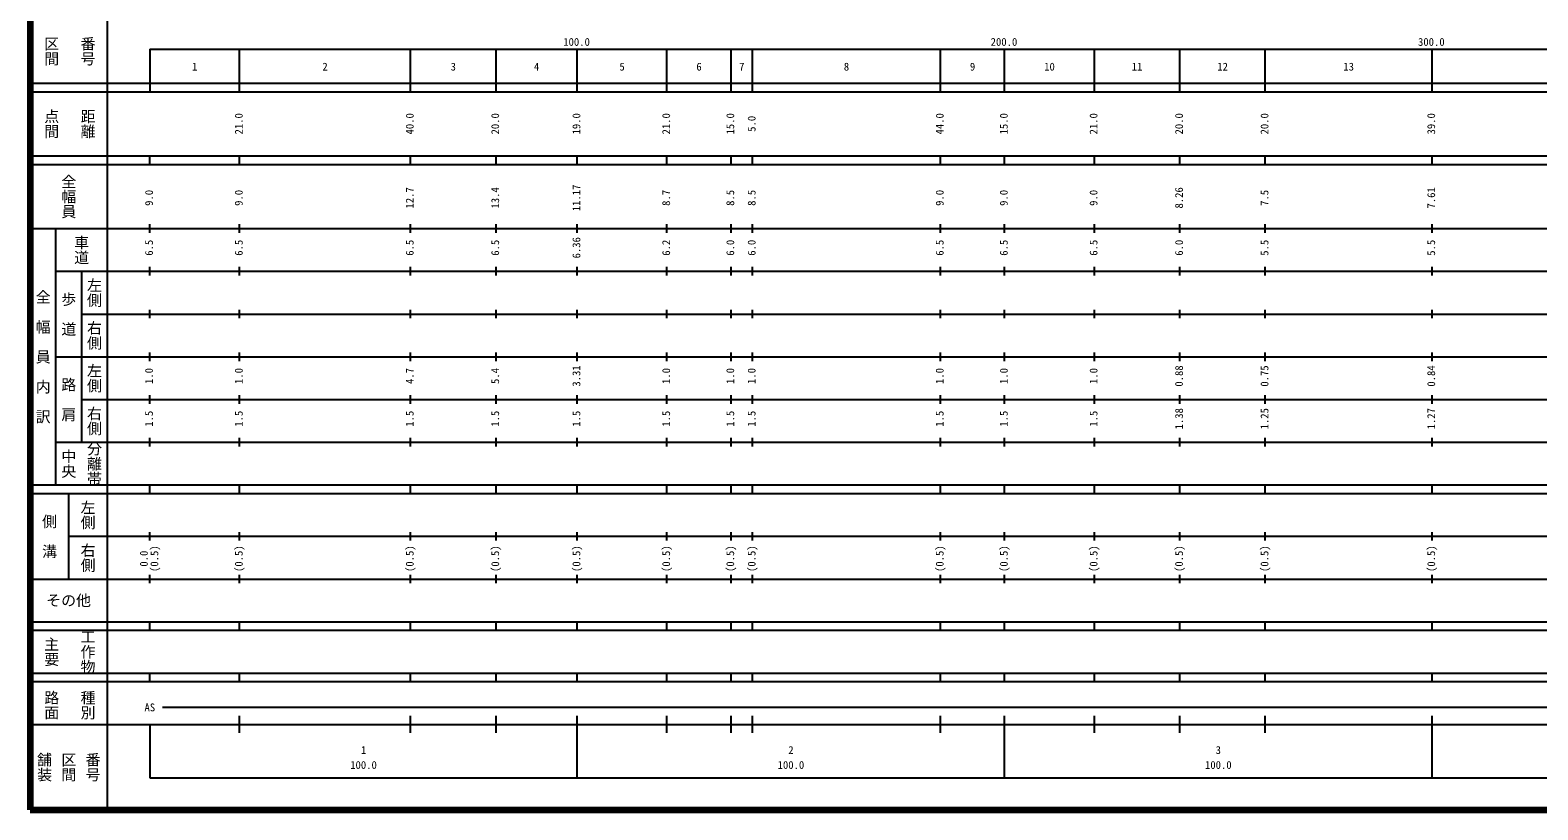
# Model space of a CAD drawing. Units: millimetres on the paper, enlarged 1000 times. Extents: x 40000 to 680000, y 20000 to 380000.
# Drawn here: x 40000 to 392762, y 20000 to 202409 of the extents above; entities that cross this region are included whole.
import ezdxf
from ezdxf.enums import TextEntityAlignment as Align

# ---------------------------------------------------------------- set-up
doc = ezdxf.new("R2010")
doc.units = ezdxf.units.MM
doc.header["$LTSCALE"] = 1000
doc.layers.add('M-TTL', color=2, linetype='Continuous', lineweight=140)
doc.layers.add('M-TTL-BAND', color=7, linetype='Continuous', lineweight=25)
doc.styles.add('@ＭＳ ゴシック', font='')
doc.styles.add('ＭＳ ゴシック', font='')
doc.styles.get('@ＭＳ ゴシック').set_extended_font_data('@MS Gothic')
doc.styles.get('ＭＳ ゴシック').set_extended_font_data('MS Gothic')

msp = doc.modelspace()

# ---------------------------------------------------------------- linework, layer by layer
at = {"layer": 'M-TTL'}
for p, q in [((40000, 380000), (40000, 20000)), ((40000, 20000), (680000, 20000))]:
    msp.add_line(p, q, dxfattribs=at)
at = {"layer": 'M-TTL-BAND'}
for p, q in [((58000, 370000), (58000, 20000)), ((68000, 198000), (579000, 198000)), ((68000, 198000), (68000, 188000)), ((89000, 188000), (89000, 198000)), ((129000, 188000), (129000, 198000)), ((149000, 188000), (149000, 198000)), ((168000, 188000), (168000, 198000)), ((189000, 188000), (189000, 198000)), ((204000, 188000), (204000, 198000)), ((209000, 188000), (209000, 198000)), ((253000, 188000), (253000, 198000)), ((268000, 188000), (268000, 198000)), ((289000, 188000), (289000, 198000)), ((309000, 188000), (309000, 198000)), ((329000, 188000), (329000, 198000)), ((368000, 188000), (368000, 198000)), ((40000, 190000), (579000, 190000)), ((40000, 188000), (579000, 188000)), ((40000, 173000), (579000, 173000)), ((68000, 171000), (68000, 173000)), ((89000, 171000), (89000, 173000)), ((129000, 171000), (129000, 173000)), ((149000, 171000), (149000, 173000)), ((168000, 171000), (168000, 173000)), ((189000, 171000), (189000, 173000)), ((204000, 171000), (204000, 173000)), ((209000, 171000), (209000, 173000)), ((253000, 171000), (253000, 173000)), ((268000, 171000), (268000, 173000)), ((289000, 171000), (289000, 173000)), ((309000, 171000), (309000, 173000)), ((329000, 171000), (329000, 173000)), ((368000, 171000), (368000, 173000)), ((40000, 171000), (579000, 171000)), ((40000, 156000), (579000, 156000)), ((46000, 96000), (46000, 156000)), ((68000, 155000), (68000, 157000)), ((89000, 155000), (89000, 157000)), ((129000, 155000), (129000, 157000)), ((149000, 155000), (149000, 157000)), ((168000, 155000), (168000, 157000)), ((189000, 155000), (189000, 157000)), ((204000, 155000), (204000, 157000)), ((209000, 155000), (209000, 157000)), ((253000, 155000), (253000, 157000)), ((268000, 155000), (268000, 157000)), ((289000, 155000), (289000, 157000)), ((309000, 155000), (309000, 157000)), ((329000, 155000), (329000, 157000)), ((368000, 155000), (368000, 157000)), ((46000, 146000), (579000, 146000)), ((52000, 146000), (52000, 106000)), ((68000, 145000), (68000, 147000)), ((89000, 145000), (89000, 147000)), ((129000, 145000), (129000, 147000)), ((149000, 145000), (149000, 147000)), ((168000, 145000), (168000, 147000)), ((189000, 145000), (189000, 147000)), ((204000, 145000), (204000, 147000)), ((209000, 145000), (209000, 147000)), ((253000, 145000), (253000, 147000)), ((268000, 145000), (268000, 147000)), ((289000, 145000), (289000, 147000)), ((309000, 145000), (309000, 147000)), ((329000, 145000), (329000, 147000)), ((368000, 145000), (368000, 147000)), ((52000, 136000), (579000, 136000)), ((68000, 135000), (68000, 137000)), ((89000, 135000), (89000, 137000)), ((129000, 135000), (129000, 137000)), ((149000, 135000), (149000, 137000)), ((168000, 135000), (168000, 137000)), ((189000, 135000), (189000, 137000)), ((204000, 135000), (204000, 137000)), ((209000, 135000), (209000, 137000)), ((253000, 135000), (253000, 137000)), ((268000, 135000), (268000, 137000)), ((289000, 135000), (289000, 137000)), ((309000, 135000), (309000, 137000)), ((329000, 135000), (329000, 137000)), ((368000, 135000), (368000, 137000)), ((68000, 125000), (68000, 127000)), ((89000, 125000), (89000, 127000)), ((129000, 125000), (129000, 127000)), ((149000, 125000), (149000, 127000)), ((168000, 125000), (168000, 127000)), ((189000, 125000), (189000, 127000)), ((204000, 125000), (204000, 127000)), ((209000, 125000), (209000, 127000)), ((253000, 125000), (253000, 127000)), ((268000, 125000), (268000, 127000)), ((289000, 125000), (289000, 127000)), ((309000, 125000), (309000, 127000)), ((329000, 125000), (329000, 127000)), ((368000, 125000), (368000, 127000)), ((46000, 126000), (579000, 126000)), ((68000, 115000), (68000, 117000)), ((89000, 115000), (89000, 117000)), ((129000, 115000), (129000, 117000)), ((149000, 115000), (149000, 117000)), ((168000, 115000), (168000, 117000)), ((189000, 115000), (189000, 117000)), ((204000, 115000), (204000, 117000)), ((209000, 115000), (209000, 117000)), ((253000, 115000), (253000, 117000)), ((268000, 115000), (268000, 117000)), ((289000, 115000), (289000, 117000)), ((309000, 115000), (309000, 117000)), ((329000, 115000), (329000, 117000)), ((368000, 115000), (368000, 117000)), ((52000, 116000), (579000, 116000)), ((46000, 106000), (579000, 106000)), ((68000, 105000), (68000, 107000)), ((89000, 105000), (89000, 107000)), ((129000, 105000), (129000, 107000)), ((149000, 105000), (149000, 107000)), ((168000, 105000), (168000, 107000)), ((189000, 105000), (189000, 107000)), ((204000, 105000), (204000, 107000)), ((209000, 105000), (209000, 107000)), ((253000, 105000), (253000, 107000)), ((268000, 105000), (268000, 107000)), ((289000, 105000), (289000, 107000)), ((309000, 105000), (309000, 107000)), ((329000, 105000), (329000, 107000)), ((368000, 105000), (368000, 107000)), ((40000, 96000), (579000, 96000)), ((68000, 94000), (68000, 96000)), ((89000, 94000), (89000, 96000)), ((129000, 94000), (129000, 96000)), ((149000, 94000), (149000, 96000)), ((168000, 94000), (168000, 96000)), ((189000, 94000), (189000, 96000)), ((204000, 94000), (204000, 96000)), ((209000, 94000), (209000, 96000)), ((253000, 94000), (253000, 96000)), ((268000, 94000), (268000, 96000)), ((289000, 94000), (289000, 96000)), ((309000, 94000), (309000, 96000)), ((329000, 94000), (329000, 96000)), ((368000, 94000), (368000, 96000)), ((40000, 94000), (579000, 94000)), ((49000, 94000), (49000, 74000)), ((68000, 83000), (68000, 85000)), ((89000, 83000), (89000, 85000)), ((129000, 83000), (129000, 85000)), ((149000, 83000), (149000, 85000)), ((168000, 83000), (168000, 85000)), ((189000, 83000), (189000, 85000)), ((204000, 83000), (204000, 85000)), ((209000, 83000), (209000, 85000)), ((253000, 83000), (253000, 85000)), ((268000, 83000), (268000, 85000)), ((289000, 83000), (289000, 85000)), ((309000, 83000), (309000, 85000)), ((329000, 83000), (329000, 85000)), ((368000, 83000), (368000, 85000)), ((49000, 84000), (579000, 84000)), ((68000, 73000), (68000, 75000)), ((89000, 73000), (89000, 75000)), ((129000, 73000), (129000, 75000)), ((149000, 73000), (149000, 75000)), ((168000, 73000), (168000, 75000)), ((189000, 73000), (189000, 75000)), ((204000, 73000), (204000, 75000)), ((209000, 73000), (209000, 75000)), ((253000, 73000), (253000, 75000)), ((268000, 73000), (268000, 75000)), ((289000, 73000), (289000, 75000)), ((309000, 73000), (309000, 75000)), ((329000, 73000), (329000, 75000)), ((368000, 73000), (368000, 75000)), ((40000, 74000), (579000, 74000)), ((40000, 64000), (579000, 64000)), ((68000, 62000), (68000, 64000)), ((89000, 62000), (89000, 64000)), ((129000, 62000), (129000, 64000)), ((149000, 62000), (149000, 64000)), ((168000, 62000), (168000, 64000)), ((189000, 62000), (189000, 64000)), ((204000, 62000), (204000, 64000)), ((209000, 62000), (209000, 64000)), ((253000, 62000), (253000, 64000)), ((268000, 62000), (268000, 64000)), ((289000, 62000), (289000, 64000)), ((309000, 62000), (309000, 64000)), ((329000, 62000), (329000, 64000)), ((368000, 62000), (368000, 64000)), ((40000, 62000), (579000, 62000)), ((40000, 52000), (579000, 52000)), ((40000, 50000), (579000, 50000)), ((68000, 50000), (68000, 52000)), ((89000, 50000), (89000, 52000)), ((129000, 50000), (129000, 52000)), ((149000, 50000), (149000, 52000)), ((168000, 50000), (168000, 52000)), ((189000, 50000), (189000, 52000)), ((204000, 50000), (204000, 52000)), ((209000, 50000), (209000, 52000)), ((253000, 50000), (253000, 52000)), ((268000, 50000), (268000, 52000)), ((289000, 50000), (289000, 52000)), ((309000, 50000), (309000, 52000)), ((329000, 50000), (329000, 52000)), ((368000, 50000), (368000, 52000)), ((71000, 44000), (565000, 44000)), ((40000, 40000), (579000, 40000)), ((68000, 40000), (68000, 27500)), ((89000, 38000), (89000, 42000)), ((129000, 38000), (129000, 42000)), ((149000, 38000), (149000, 42000)), ((168000, 27500), (168000, 42000)), ((189000, 38000), (189000, 42000)), ((204000, 38000), (204000, 42000)), ((209000, 38000), (209000, 42000)), ((253000, 38000), (253000, 42000)), ((268000, 27500), (268000, 42000)), ((289000, 38000), (289000, 42000)), ((309000, 38000), (309000, 42000)), ((329000, 38000), (329000, 42000)), ((368000, 27500), (368000, 42000)), ((68000, 27500), (579000, 27500))]:
    msp.add_line(p, q, dxfattribs=at)

# ---------------------------------------------------------------- texts
at = {"layer": 'M-TTL-BAND', "style": '@ＭＳ ゴシック'}
for s, p in [('区間', (45000, 197500)), ('番号', (53500, 197500)), ('点間', (45000, 180500)), ('距離', (53500, 180500)), ('全幅員', (49000, 163500)), ('車道', (52000, 151000)), ('全\u3000幅\u3000員\u3000内\u3000訳', (43000, 126000)), ('歩\u3000道', (49000, 136000)), ('左側', (55000, 141000)), ('右側', (55000, 131000)), ('左側', (55000, 121000)), ('路\u3000肩', (49000, 116000)), ('右側', (55000, 111000)), ('分離帯', (55000, 101000)), ('中央', (49000, 101000)), ('左側', (53500, 89000)), ('側\u3000溝', (44500, 84000)), ('右側', (53500, 79000)), ('主要', (45000, 57000)), ('工作物', (53500, 57000)), ('路面', (45000, 44500)), ('種別', (53500, 44500)), ('舗装', (43333, 30000)), ('区間', (49000, 30000)), ('番号', (54667, 30000))]:
    msp.add_text(s, height=2566, rotation=270, dxfattribs=at).set_placement(p, align=Align.MIDDLE_CENTER)
at = {"layer": 'M-TTL-BAND', "style": 'ＭＳ ゴシック'}
for s, p in [('100.0', (167844, 198195)), ('200.0', (267844, 198195)), ('300.0', (367844, 198195)), ('1', (78500, 192405)), ('2', (109000, 192405)), ('3', (139000, 192405)), ('4', (158500, 192405)), ('5', (178500, 192405)), ('6', (196500, 192405)), ('7', (206500, 192405)), ('8', (231000, 192405)), ('9', (260500, 192405)), ('10', (278500, 192405)), ('11', (299000, 192405)), ('12', (319000, 192405)), ('13', (348500, 192405)), ('AS', (68000, 42500)), ('1', (118000, 32523)), ('2', (218000, 32523)), ('3', (318000, 32523)), ('100.0', (118000, 29033)), ('100.0', (218000, 29033)), ('100.0', (318000, 29033))]:
    msp.add_text(s, height=1833, dxfattribs=at).set_placement(p, align=Align.BOTTOM_CENTER)
for s, p in [('21.0', (90272, 180500)), ('40.0', (130272, 180500)), ('20.0', (150272, 180500)), ('19.0', (169272, 180500)), ('21.0', (190272, 180500)), ('15.0', (205272, 180500)), ('5.0', (210272, 180500)), ('44.0', (254272, 180500)), ('15.0', (269272, 180500)), ('21.0', (290272, 180500)), ('20.0', (310272, 180500)), ('20.0', (330272, 180500)), ('39.0', (369272, 180500)), ('11.17', (169272, 163174)), ('9.0', (69272, 163174)), ('9.0', (90272, 163174)), ('12.7', (130272, 163174)), ('13.4', (150272, 163174)), ('8.7', (190272, 163174)), ('8.5', (205272, 163174)), ('8.5', (210272, 163174)), ('9.0', (254272, 163174)), ('9.0', (269272, 163174)), ('9.0', (290272, 163174)), ('8.26', (310272, 163174)), ('7.5', (330272, 163174)), ('7.61', (369272, 163174)), ('6.5', (69272, 151500)), ('6.5', (90272, 151500)), ('6.5', (130272, 151500)), ('6.5', (150272, 151500)), ('6.36', (169272, 151500)), ('6.2', (190272, 151500)), ('6.0', (205272, 151500)), ('6.0', (210272, 151500)), ('6.5', (254272, 151500)), ('6.5', (269272, 151500)), ('6.5', (290272, 151500)), ('6.0', (310272, 151500)), ('5.5', (330272, 151500)), ('5.5', (369272, 151500)), ('3.31', (169272, 121500)), ('0.88', (310272, 121500)), ('0.75', (330272, 121500)), ('0.84', (369272, 121500)), ('1.0', (69272, 121500)), ('1.0', (90272, 121500)), ('4.7', (130272, 121500)), ('5.4', (150272, 121500)), ('1.0', (190272, 121500)), ('1.0', (205272, 121500)), ('1.0', (210272, 121500)), ('1.0', (254272, 121500)), ('1.0', (269272, 121500)), ('1.0', (290272, 121500)), ('1.5', (69272, 111500)), ('1.5', (90272, 111500)), ('1.5', (130272, 111500)), ('1.5', (150272, 111500)), ('1.5', (169272, 111500)), ('1.5', (190272, 111500)), ('1.5', (205272, 111500)), ('1.5', (210272, 111500)), ('1.5', (254272, 111500)), ('1.5', (269272, 111500)), ('1.5', (290272, 111500)), ('1.38', (310272, 111500)), ('1.25', (330272, 111500)), ('1.27', (369272, 111500)), ('(0.5)', (70526, 78764)), ('(0.5)', (90272, 78764)), ('(0.5)', (130272, 78764)), ('(0.5)', (150272, 78764)), ('(0.5)', (169272, 78764)), ('(0.5)', (190272, 78764)), ('(0.5)', (205272, 78764)), ('(0.5)', (210272, 78764)), ('(0.5)', (254272, 78764)), ('(0.5)', (269272, 78764)), ('(0.5)', (290272, 78764)), ('(0.5)', (310272, 78764)), ('(0.5)', (330272, 78764)), ('(0.5)', (369272, 78764)), ('0.0', (68062, 78764))]:
    msp.add_text(s, height=1833, rotation=90, dxfattribs=at).set_placement(p, align=Align.BOTTOM_CENTER)
msp.add_text('その他', height=2566, dxfattribs=at).set_placement((49000, 69000), align=Align.MIDDLE_CENTER)

doc.saveas('drawing.dxf')
